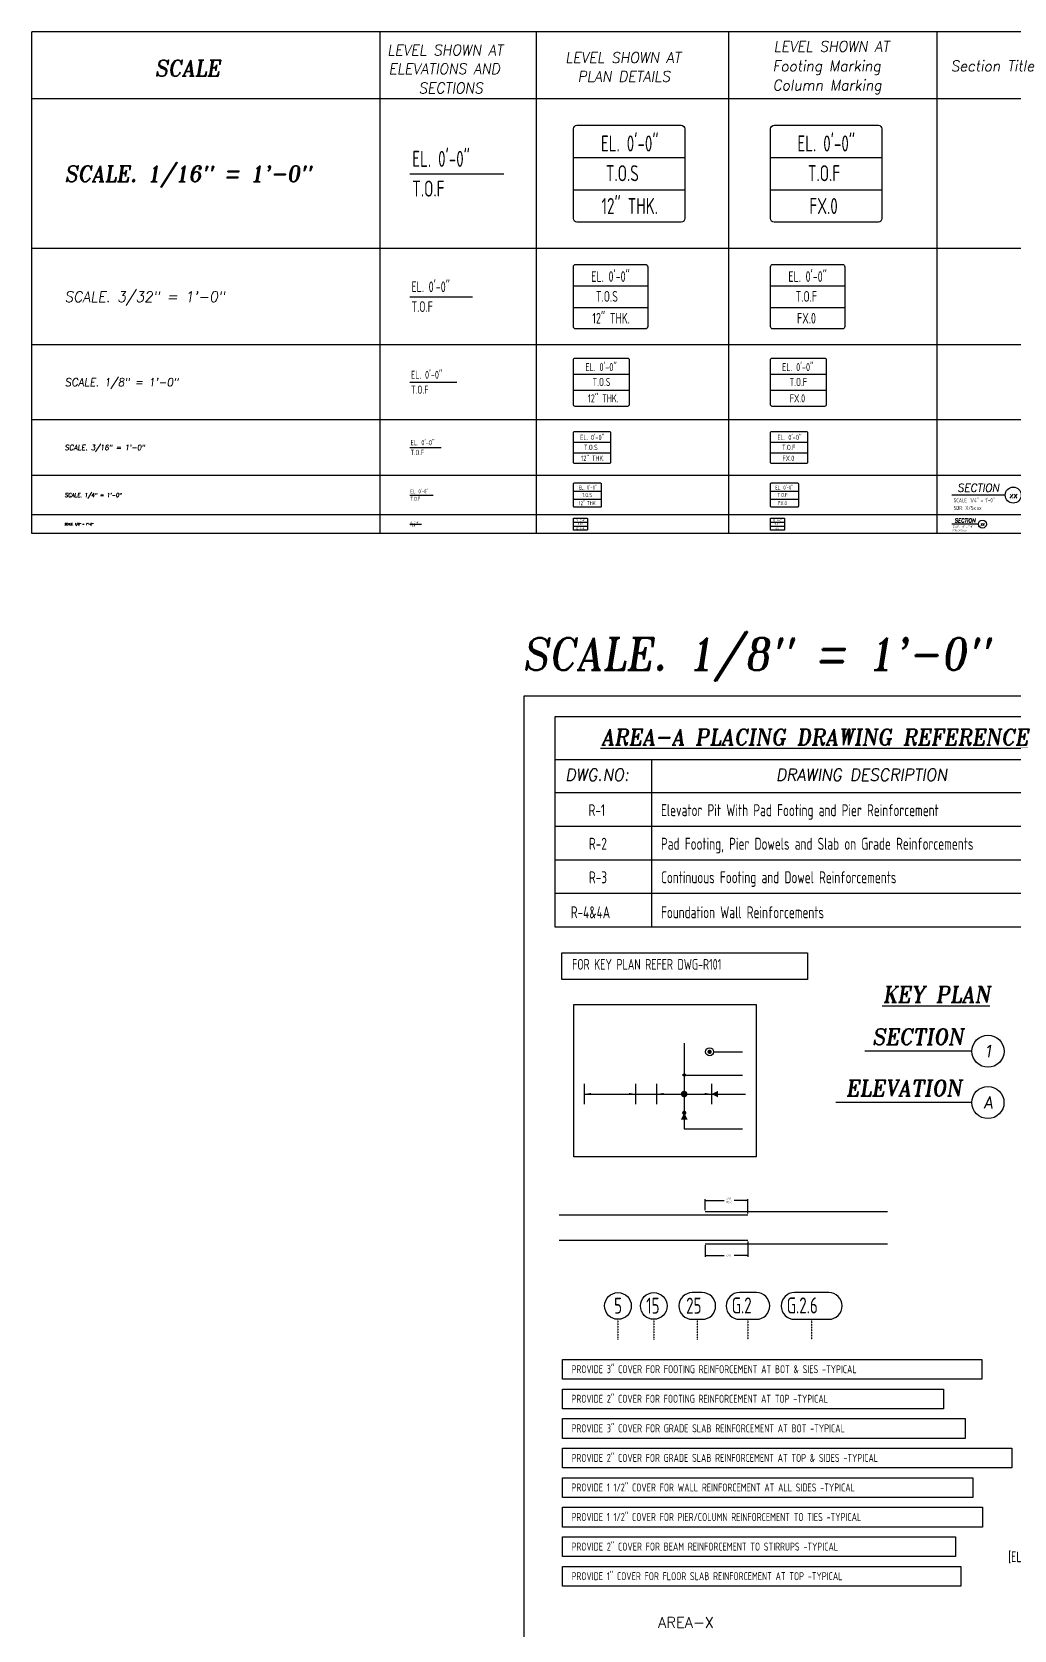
# Model space of a CAD drawing. Header units: inches. Extents: x -3675 to 25720, y -2273 to 5046.
# Drawn here: x -3675 to -2571, y -767 to 1030 of the extents above; entities that cross this region are included whole.
import ezdxf
from ezdxf.enums import TextEntityAlignment as Align

# ---------------------------------------------------------------- set-up
doc = ezdxf.new("R2010")
doc.units = ezdxf.units.IN
doc.header["$LTSCALE"] = 0.025
doc.header["$MEASUREMENT"] = 0
doc.linetypes.add('PHANTOM', pattern=[2.5, 1.25, -0.25, 0.25, -0.25, 0.25, -0.25])
doc.layers.get('0').update_dxf_attribs({"linetype": 'CONTINUOUS'})
doc.layers.get('Defpoints').update_dxf_attribs({"linetype": 'CONTINUOUS'})
for name, color, linetype in [('0-25TEXT', 7, 'CONTINUOUS'), ('0-35', 3, 'CONTINUOUS'), ('0-35TEXT', 3, 'CONTINUOUS'), ('0-50', 10, 'CONTINUOUS'), ('5', 4, 'CONTINUOUS'), ('DETAIL', 83, 'CONTINUOUS'), ('FOOTING MARK', 3, 'CONTINUOUS'), ('GRID', 8, 'PHANTOM'), ('INTERMEDIATERANGELAY', 7, 'CONTINUOUS'), ('RANGELAY', 7, 'CONTINUOUS'), ('TITLE_BORDER', 7, 'CONTINUOUS')]:
    doc.layers.add(name, color=color, linetype=linetype)
doc.styles.add('AR', font='ARCHQUIK.shx', dxfattribs={"width": 0.8})
doc.styles.add('ROMANT', font='romant')
doc.dimstyles.new('CADS_DIM_48', dxfattribs={"dimscale": 48, "dimtxt": 0.09375, "dimasz": 0.09375, "dimexe": 0.0625, "dimexo": 0.0625, "dimgap": 0.09375, "dimtad": 0, "dimtih": 1, "dimtoh": 1, "dimzin": 1, "dimdsep": 46, "dimlunit": 4, "dimtxsty": 'AR', "dimblk": 'CLOSED', "dimcen": 0.1875, "dimadec": 0, "dimazin": 0, "dimtfac": 1, "dimtofl": 0, "dimtmove": 0, "dimatfit": 1, "dimldrblk": 'DOTBLANK', "dimfxl": 1, "dimtzin": 0, "dimarcsym": 0})

# ---------------------------------------------------------------- blocks, each defined once
blk = doc.blocks.new('SECT1')
at = {"color": 7, "linetype": 'Continuous'}
blk.add_line((0.627, 0), (-0.627, 0), dxfattribs=at)
blk.add_circle((0.815, 0), 0.188, dxfattribs=at)
at = {"color": 7, "linetype": 'Continuous', "style": 'ROMANT', "oblique": 9, "width": 0.95}
blk.add_text('SECTION', height=0.1875, dxfattribs=at).set_placement((-0.006, 0.077), align=Align.CENTER)
blk.add_attdef('SECT1', text='', height=0.141, dxfattribs=at).set_placement((0.815, 0), align=Align.MIDDLE)
blk = doc.blocks.new('_Closed')
at = {"color": 0, "linetype": 'ByBlock', "lineweight": -2}
for p, q in [((-1, 0.17), (0, 0)), ((-1, 0.17), (-1, -0.17)), ((0, 0), (-1, -0.17)), ((0, 0), (-1, 0))]:
    blk.add_line(p, q, dxfattribs=at)
blk = doc.blocks.new('*D16')
at = {"layer": 'Defpoints', "color": 0, "transparency": 16777216}
for p in [(-2918.3, -332.9), (-2870.3, -328.9), (-2870.3, -346.1)]:
    blk.add_point(p, dxfattribs=at)
at = {"layer": 'DETAIL', "color": 0, "lineweight": -2, "transparency": 16777216}
for p, q in [((-2918.3, -334.4), (-2918.3, -347.6)), ((-2870.3, -330.4), (-2870.3, -347.6)), ((-2916.1, -346.1), (-2897, -346.1)), ((-2872.6, -346.1), (-2885.6, -346.1))]:
    blk.add_line(p, q, dxfattribs=at)
at = {"layer": 'DETAIL', "color": 0, "lineweight": -2, "transparency": 16777216, "xscale": 2.25, "yscale": 2.25, "zscale": 2.25, "rotation": 180}
blk.add_blockref('_Closed', (-2918.3, -346.1), dxfattribs=at)
at = {"layer": 'DETAIL', "color": 0, "lineweight": -2, "transparency": 16777216, "xscale": 2.25, "yscale": 2.25, "zscale": 2.25}
blk.add_blockref('_Closed', (-2870.3, -346.1), dxfattribs=at)
at = {"layer": 'DETAIL', "color": 0, "transparency": 16777216, "insert": (-2891.3, -346.1), "char_height": 2.25, "attachment_point": 5, "style": 'AR'}
blk.add_mtext('4\'-0"', dxfattribs=at)
blk = doc.blocks.new('_DotBlank')
at = {"layer": '0-35', "color": 0, "lineweight": -2}
blk.add_line((-0.5, 0), (-1, 0), dxfattribs=at)
blk.add_circle((0, 0), 0.5, dxfattribs=at)
blk = doc.blocks.new('*D17')
at = {"layer": 'Defpoints', "color": 0, "transparency": 16777216}
for p in [(-2870.3, -284.3), (-2918.3, -296.4), (-2870.3, -300.4)]:
    blk.add_point(p, dxfattribs=at)
at = {"layer": 'DETAIL', "color": 0, "lineweight": -2, "transparency": 16777216}
for p, q in [((-2918.3, -294.9), (-2918.3, -282.8)), ((-2916.1, -284.3), (-2897, -284.3)), ((-2872.6, -284.3), (-2885.6, -284.3)), ((-2870.3, -298.9), (-2870.3, -282.8))]:
    blk.add_line(p, q, dxfattribs=at)
at = {"layer": 'DETAIL', "color": 0, "lineweight": -2, "transparency": 16777216, "xscale": 2.25, "yscale": 2.25, "zscale": 2.25, "rotation": 180}
blk.add_blockref('_Closed', (-2918.3, -284.3), dxfattribs=at)
at = {"layer": 'DETAIL', "color": 0, "lineweight": -2, "transparency": 16777216, "xscale": 2.25, "yscale": 2.25, "zscale": 2.25}
blk.add_blockref('_Closed', (-2870.3, -284.3), dxfattribs=at)
at = {"layer": 'DETAIL', "color": 0, "transparency": 16777216, "insert": (-2891.3, -284.3), "char_height": 2.25, "attachment_point": 5, "style": 'AR'}
blk.add_mtext('4\'-0"\\P(Typ)', dxfattribs=at)
blk = doc.blocks.new('ELEV1')
at = {"color": 7, "linetype": 'Continuous'}
blk.add_line((0.883, 0), (-0.71, 0), dxfattribs=at)
blk.add_circle((1.071, 0), 0.188, dxfattribs=at)
at = {"color": 7, "linetype": 'Continuous', "style": 'ROMANT', "oblique": 9, "width": 0.95}
blk.add_text('ELEVATION', height=0.1875, dxfattribs=at).set_placement((0.085, 0.077), align=Align.CENTER)
blk.add_attdef('ELV1', text='', height=0.141, dxfattribs=at).set_placement((1.071, 0), align=Align.MIDDLE)
blk = doc.blocks.new('leadrblk')
blk.add_lwpolyline([(0, 0, 0, 1, 0), (1, 0, 1, 1, 0)], format="xyseb")
blk = doc.blocks.new('leadrdot')
at = {"const_width": 0.5}
blk.add_lwpolyline([(-0.25, 0, 1), (0.25, 0, 1)], format="xyb", close=True, dxfattribs=at)
blk = doc.blocks.new('rendmark')
at = {"color": 4}
blk.add_line((0, -3), (0, 3), dxfattribs=at)
blk = doc.blocks.new('rarrow')
at = {"color": 7}
blk.add_solid([(2, -0.33), (2, 0.33), (0, 0)], dxfattribs=at)

msp = doc.modelspace()

# ---------------------------------------------------------------- linework, layer by layer
at = {"color": 8}
for p, q in [((-3675.45686, 465.92747), (-3675.45686, 1029.94747)), ((-1210.26351, 1029.94747), (-3675.45686, 1029.94747)), ((-3283.62237, 465.92747), (-3283.62237, 1029.94747)), ((-3108.34336, 1029.94747), (-3108.34336, 465.92747)), ((-2891.99569, 1029.94747), (-2891.99569, 465.92747)), ((-2657.58832, 1029.94747), (-2657.58832, 465.92747)), ((-1210.26351, 954.81334), (-3675.45686, 954.81334)), ((-1210.26351, 786.29679), (-3675.45686, 786.29679)), ((-1210.26351, 678.21383), (-3675.45686, 678.21383)), ((-1210.26351, 593.95555), (-3675.45686, 593.95555)), ((-1210.26351, 531.31713), (-3675.45686, 531.31713)), ((-1210.26351, 486.9718), (-3675.45686, 486.9718)), ((-1210.26351, 465.92747), (-3675.45686, 465.92747))]:
    msp.add_line(p, q, dxfattribs=at)
at = {"color": 7, "linetype": 'Continuous'}
msp.add_lwpolyline([(-3079.35719, -5.57188), (-2803.24445, -5.57188), (-2803.24445, -35.47911), (-3079.35719, -35.47911)], close=True, dxfattribs=at)
at = {"layer": '0-25TEXT'}
for points in [[(-2908.76057, -116.92683), (-2876.30954, -116.92683)], [(-2941.8027, -143.05015), (-2876.30954, -143.05015)], [(-2911.12986, -164.40664), (-2872.90668, -164.40664)], [(-2941.8027, -185.54212), (-2941.8027, -203.70439), (-2876.30954, -203.70439)]]:
    msp.add_lwpolyline(points, dxfattribs=at)
at = {"layer": '0-25TEXT', "const_width": 3.69864}
msp.add_lwpolyline([(-2943.65202, -164.40664, 1), (-2939.95338, -164.40664, 1)], format="xyb", close=True, dxfattribs=at)
at = {"layer": '0-35'}
for points in [[(-2606.98277, -462.92292), (-2606.98277, -485.08912), (-3078.81815, -485.08912), (-3078.81815, -462.92292), (-2606.98277, -462.92292)], [(-2650.20254, -496.17223), (-2650.20254, -518.33843), (-3078.81815, -518.33843), (-3078.81815, -496.17223), (-2650.20254, -496.17223)], [(-2625.61157, -529.42154), (-2625.61157, -551.58774), (-3078.81815, -551.58774), (-3078.81815, -529.42154), (-2625.61157, -529.42154)], [(-2573.44043, -562.67084), (-2573.44043, -584.83705), (-3078.81815, -584.83705), (-3078.81815, -562.67084), (-2573.44043, -562.67084)], [(-2617.1155, -595.92015), (-2617.1155, -618.08636), (-3078.81815, -618.08636), (-3078.81815, -595.92015), (-2617.1155, -595.92015)], [(-2606.33945, -629.16946), (-2606.33945, -651.33567), (-3078.81815, -651.33567), (-3078.81815, -629.16946), (-2606.33945, -629.16946)], [(-2636.70326, -662.41877), (-2636.70326, -684.58498), (-3078.81815, -684.58498), (-3078.81815, -662.41877), (-2636.70326, -662.41877)], [(-2630.5218, -695.66808), (-2630.5218, -717.83429), (-3078.81815, -717.83429), (-3078.81815, -695.66808), (-2630.5218, -695.66808)]]:
    msp.add_lwpolyline(points, close=True, dxfattribs=at)
at = {"layer": '0-35', "color": 0, "lineweight": -2}
msp.add_circle((-2913.26057, -116.92683), 4.5, dxfattribs=at)
at = {"layer": '0-35TEXT'}
msp.add_lwpolyline([(-3121.78841, 283.49724), (-1026.37308, 283.49724), (-1026.37308, -2272.82815), (-3121.78841, -2272.82815)], close=True, dxfattribs=at)
at = {"layer": '0-50'}
for p, q in [((-3066.38866, 888.6934), (-2941.07074, 888.6934)), ((-3250.52054, 870.55507), (-3144.52528, 870.55507)), ((-3066.38866, 852.41674), (-2941.07074, 852.41674)), ((-3066.38866, 744.34753), (-2982.84338, 744.34753)), ((-3250.52054, 732.25531), (-3179.85704, 732.25531)), ((-3066.38866, 720.16309), (-2982.84338, 720.16309)), ((-3250.52054, 636.08469), (-3197.52291, 636.08469)), ((-3066.38866, 645.15385), (-3003.7297, 645.15385)), ((-3066.38866, 627.01552), (-3003.7297, 627.01552)), ((-3250.52054, 562.63634), (-3215.18879, 562.63634)), ((-3066.38866, 568.68245), (-3024.61602, 568.68245)), ((-3066.38866, 556.59023), (-3024.61602, 556.59023)), ((-3250.52054, 509.14447), (-3224.02172, 509.14447)), ((-3066.38866, 513.67905), (-3035.05918, 513.67905)), ((-3066.38866, 504.60988), (-3035.05918, 504.60988)), ((-3250.52054, 476.44963), (-3237.42162, 476.44963)), ((-3066.38866, 478.71693), (-3050.72392, 478.71693)), ((-3066.38866, 474.18234), (-3050.72392, 474.18234)), ((-2427.77482, 211.59569), (-3087.00302, 211.59569)), ((-2978.27947, 23.24691), (-2978.27947, 211.59569)), ((-2427.77482, 174.22453), (-3087.00302, 174.22453)), ((-2427.77482, 136.48012), (-3087.00302, 136.48012)), ((-2427.77482, 98.73572), (-3087.00302, 98.73572)), ((-2427.77482, 60.99132), (-3087.00302, 60.99132))]:
    msp.add_line(p, q, dxfattribs=at)
for points in [[(-3062.38866, 924.97005), (-2945.07074, 924.97005, -0.4142135624), (-2941.07074, 920.97005), (-2941.07074, 820.14008, -0.4142135624), (-2945.07074, 816.14008), (-3062.38866, 816.14008, -0.4142135624), (-3066.38866, 820.14008), (-3066.38866, 920.97005, -0.4142135624)], [(-3063.72199, 768.53197), (-2985.51004, 768.53197, -0.4142135624), (-2982.84338, 765.8653), (-2982.84338, 698.64532, -0.4142135624), (-2985.51004, 695.97865), (-3063.72199, 695.97865, -0.4142135624), (-3066.38866, 698.64532), (-3066.38866, 765.8653, -0.4142135624)], [(-3064.38866, 663.29218), (-3005.7297, 663.29218, -0.4142135624), (-3003.7297, 661.29218), (-3003.7297, 610.87719, -0.4142135624), (-3005.7297, 608.87719), (-3064.38866, 608.87719, -0.4142135624), (-3066.38866, 610.87719), (-3066.38866, 661.29218, -0.4142135624)], [(-3065.05532, 580.77467), (-3025.94935, 580.77467, -0.4142135624), (-3024.61602, 579.44133), (-3024.61602, 545.83134, -0.4142135624), (-3025.94935, 544.49801), (-3065.05532, 544.49801, -0.4142135624), (-3066.38866, 545.83134), (-3066.38866, 579.44133, -0.4142135624)], [(-3065.38866, 522.74821), (-3036.05918, 522.74821, -0.4142135624), (-3035.05918, 521.74821), (-3035.05918, 496.54072, -0.4142135624), (-3036.05918, 495.54072), (-3065.38866, 495.54072, -0.4142135624), (-3066.38866, 496.54072), (-3066.38866, 521.74821, -0.4142135624)], [(-3065.88866, 483.25151), (-3051.22392, 483.25151, -0.4142135624), (-3050.72392, 482.75151), (-3050.72392, 470.14776, -0.4142135624), (-3051.22392, 469.64776), (-3065.88866, 469.64776, -0.4142135624), (-3066.38866, 470.14776), (-3066.38866, 482.75151, -0.4142135624)], [(-2921.44598, -387.73623), (-2932.7869, -387.73623, 1), (-2932.7869, -417.73623), (-2921.44598, -417.73623, 1)], [(-2879.64013, -417.698), (-2860.63619, -417.698, 1), (-2860.63619, -387.698), (-2879.64013, -387.698, 1)], [(-2779.14893, -387.698), (-2817.74384, -387.698, 1), (-2817.74384, -417.698), (-2779.14893, -417.698, 1)]]:
    msp.add_lwpolyline(points, format="xyb", close=True, dxfattribs=at)
for points in [[(-3087.00302, 260.25998), (-2427.77482, 260.25998), (-2427.77482, 23.24691), (-3087.00302, 23.24691)], [(-3065.82541, -63.74847), (-2860.75669, -63.74847), (-2860.75669, -235.06451), (-3065.82541, -235.06451)]]:
    msp.add_lwpolyline(points, close=True, dxfattribs=at)
for centre in [(-3016.27986, -402.73623), (-2976.04858, -402.73623)]:
    msp.add_circle(centre, 15, dxfattribs=at)
at = {"layer": '5'}
msp.add_lwpolyline([(-2941.8027, -107.30808), (-2941.8027, -185.54212)], dxfattribs=at)
at = {"layer": '5', "const_width": 2.4}
for points in [[(-2914.46057, -116.92683, 1), (-2912.06057, -116.92683, 1)], [(-2943.0027, -185.54212, 1), (-2940.6027, -185.54212, 1)]]:
    msp.add_lwpolyline(points, format="xyb", close=True, dxfattribs=at)
at = {"layer": 'FOOTING MARK', "color": 1}
for p, q in [((-2844.6997, 888.6934), (-2719.38178, 888.6934)), ((-2844.6997, 852.41674), (-2719.38178, 852.41674)), ((-2844.6997, 744.34753), (-2761.15442, 744.34753)), ((-2844.6997, 720.16309), (-2761.15442, 720.16309)), ((-2844.6997, 645.15385), (-2782.04074, 645.15385)), ((-2844.6997, 627.01552), (-2782.04074, 627.01552)), ((-2844.6997, 568.68245), (-2802.92706, 568.68245)), ((-2844.6997, 556.59023), (-2802.92706, 556.59023)), ((-2844.6997, 513.67905), (-2813.37022, 513.67905)), ((-2844.6997, 504.60988), (-2813.37022, 504.60988)), ((-2844.6997, 478.71693), (-2829.03496, 478.71693)), ((-2844.6997, 474.18234), (-2829.03496, 474.18234))]:
    msp.add_line(p, q, dxfattribs=at)
for points in [[(-2840.6997, 924.97005), (-2723.38178, 924.97005, -0.4142135624), (-2719.38178, 920.97005), (-2719.38178, 820.14008, -0.4142135624), (-2723.38178, 816.14008), (-2840.6997, 816.14008, -0.4142135624), (-2844.6997, 820.14008), (-2844.6997, 920.97005, -0.4142135624)], [(-2842.03303, 768.53197), (-2763.82109, 768.53197, -0.4142135624), (-2761.15442, 765.8653), (-2761.15442, 698.64532, -0.4142135624), (-2763.82109, 695.97865), (-2842.03303, 695.97865, -0.4142135624), (-2844.6997, 698.64532), (-2844.6997, 765.8653, -0.4142135624)], [(-2842.6997, 663.29218), (-2784.04074, 663.29218, -0.4142135624), (-2782.04074, 661.29218), (-2782.04074, 610.87719, -0.4142135624), (-2784.04074, 608.87719), (-2842.6997, 608.87719, -0.4142135624), (-2844.6997, 610.87719), (-2844.6997, 661.29218, -0.4142135624)], [(-2843.36637, 580.77467), (-2804.26039, 580.77467, -0.4142135624), (-2802.92706, 579.44133), (-2802.92706, 545.83134, -0.4142135624), (-2804.26039, 544.49801), (-2843.36637, 544.49801, -0.4142135624), (-2844.6997, 545.83134), (-2844.6997, 579.44133, -0.4142135624)], [(-2843.6997, 522.74821), (-2814.37022, 522.74821, -0.4142135624), (-2813.37022, 521.74821), (-2813.37022, 496.54072, -0.4142135624), (-2814.37022, 495.54072), (-2843.6997, 495.54072, -0.4142135624), (-2844.6997, 496.54072), (-2844.6997, 521.74821, -0.4142135624)], [(-2844.1997, 483.25151), (-2829.53496, 483.25151, -0.4142135624), (-2829.03496, 482.75151), (-2829.03496, 470.14776, -0.4142135624), (-2829.53496, 469.64776), (-2844.1997, 469.64776, -0.4142135624), (-2844.6997, 470.14776), (-2844.6997, 482.75151, -0.4142135624)]]:
    msp.add_lwpolyline(points, format="xyb", close=True, dxfattribs=at)
at = {"layer": 'GRID', "lineweight": -3}
for points in [[(-3016.27986, -417.73623), (-3016.27986, -440.72414)], [(-2976.04858, -417.73623), (-2976.04858, -440.72414)], [(-2927.11644, -417.73623), (-2927.11644, -440.72414)], [(-2870.13816, -417.698), (-2870.13816, -440.68591)], [(-2798.44639, -417.698), (-2798.44639, -440.68591)]]:
    msp.add_lwpolyline(points, dxfattribs=at)
at = {"layer": 'INTERMEDIATERANGELAY'}
msp.add_line((-2996.47554, -164.40664), (-2972.47554, -164.40664), dxfattribs=at)
at = {"layer": 'RANGELAY'}
for p, q in [((-3054.08855, -164.40664), (-2996.47554, -164.40664)), ((-2972.47554, -164.40664), (-2911.12986, -164.40664))]:
    msp.add_line(p, q, dxfattribs=at)
at = {"layer": 'TITLE_BORDER', "color": 4}
for p, q in [((-3082.31163, -300.42149), (-2870.34154, -300.42149)), ((-2918.34154, -296.42149), (-2713.00557, -296.42149)), ((-3082.31163, -328.90934), (-2870.34154, -328.90934)), ((-2918.34154, -332.90934), (-2713.00557, -332.90934))]:
    msp.add_line(p, q, dxfattribs=at)

# ---------------------------------------------------------------- block references
at = {"layer": '0-25TEXT'}
for name, p, xscale, yscale, zscale, values in [('SECT1', (-2610.7943, 509.14447), 48, 48, 48, {'SECT1': 'xx'}), ('SECT1', (-2625.84294, 476.44963), 24, 24, 24, {'SECT1': 'xx'}), ('SECT1', (-2678.33067, -116.28619), 96, 96, 96, {'SECT1': '1'}), ('ELEV1', (-2702.94976, -174.01104), 96, 96, 96, {'ELV1': 'A'})]:
    msp.add_blockref(name, p, dxfattribs=dict(at, xscale=xscale, yscale=yscale, zscale=zscale)).add_auto_attribs(values)
at = {"layer": '0-25TEXT', "xscale": 7.498582677165353, "yscale": 3.000944881889763, "zscale": 2}
for name, p in [('leadrdot', (-2941.8027, -143.05015)), ('leadrblk', (-2911.12986, -164.40664))]:
    msp.add_blockref(name, p, dxfattribs=at)
at = {"layer": '0-25TEXT', "xscale": 7.498582677165353, "yscale": 3.000944881889763, "zscale": 2, "rotation": 270.0000046057035}
msp.add_blockref('leadrblk', (-2941.8027, -185.54212), dxfattribs=at)
at = {"layer": 'RANGELAY', "xscale": 3.779527559055119, "yscale": 3.779527559055119}
for name, p, rotation in [('rendmark', (-3054.08855, -164.40664), 3.192679130499573e-08), ('rendmark', (-2996.47554, -164.40664), 179.9999969614578), ('rendmark', (-2972.47554, -164.40664), 3.192679247894604e-08), ('rendmark', (-2911.12986, -164.40664), 179.9999969614578), ('rarrow', (-3054.08855, -164.40664), 3.192679130499573e-08), ('rarrow', (-2996.47554, -164.40664), 179.9999969614578), ('rarrow', (-2972.47554, -164.40664), 3.192679247894604e-08), ('rarrow', (-2911.12986, -164.40664), 179.9999969614578)]:
    msp.add_blockref(name, p, dxfattribs=dict(at, rotation=rotation))

# ---------------------------------------------------------------- texts
at = {"color": 7, "linetype": 'Continuous', "style": 'ROMANT', "oblique": 9, "width": 0.95}
for s, height, p in [('LEVEL SHOWN AT', 12, (-3275.6822, 1003.60802)), ('LEVEL SHOWN AT', 12, (-3075.57947, 995.10721)), ('LEVEL SHOWN AT', 12, (-2841.1721, 1007.74487)), ('SCALE', 18, (-3537.11272, 980.26932)), ('ELEVATIONS AND', 12, (-3274.06662, 982.5044)), ('Footing Marking', 12, (-2842.17569, 985.70511)), ('Section Title', 12, (-2641.89509, 985.70511)), ('SECTIONS', 12, (-3240.42245, 960.92846)), ('PLAN DETAILS', 12, (-3061.58674, 974.00359)), ('Column Marking', 12, (-2842.17569, 964.17426)), ('SCALE. 1/16" = 1\'-0"', 18, (-3638.62493, 861.55507)), ('SCALE. 3/32" = 1\'-0"', 12, (-3638.62493, 726.25531)), ('SCALE. 1/8" = 1\'-0"', 9, (-3638.62493, 631.58469)), ('SCALE. 3/16" = 1\'-0"', 6, (-3638.62493, 559.63634)), ('SCALE. 1/4" = 1\'-0"', 4.5, (-3638.62493, 506.89447)), ('SCALE. 1/2" = 1\'-0"', 2.25, (-3638.62493, 475.32463)), ('SCALE. 1/8" = 1\'-0"', 36, (-3123.85414, 312.4316)), ('%%UAREA-A PLACING DRAWING REFERENCE', 18, (-3035.35012, 228.00194)), ('DWG.NO:', 13.5, (-3075.46617, 187.91156)), ('DRAWING DESCRIPTION', 13.5, (-2838.51953, 187.91156))]:
    msp.add_text(s, height=height, dxfattribs=at).set_placement(p)
msp.add_text('%%UKEY PLAN', height=18, dxfattribs=at).set_placement((-2658.00792, -61.44225), align=Align.CENTER)
at = {"color": 7, "linetype": 'Continuous', "style": 'ROMANT'}
msp.add_text('AREA-X', height=12, dxfattribs=at).set_placement((-2939.6794, -764.57179), align=Align.CENTER)
at = {"layer": '0-35', "style": 'AR', "width": 0.8}
for s, p in [('R-1', (-3049.34492, 148.06137)), ('Elevator Pit With Pad Footing and Pier Reinforcement', (-2967.87781, 148.06137)), ('R-2', (-3048.93305, 110.31697)), ('Pad Footing, Pier Dowels and Slab on Grade Reinforcements', (-2967.87781, 110.31697)), ('R-3', (-3048.93305, 72.57256)), ('Continuous Footing and Dowel Reinforcements', (-2967.87781, 72.57256)), ('R-4&4A', (-3069.37387, 33.22418)), ('Foundation Wall Reinforcements', (-2967.87781, 33.22418))]:
    msp.add_text(s, height=13.5, dxfattribs=at).set_placement(p)
at = {"layer": '0-35TEXT', "style": 'AR', "width": 0.8}
for s, height, p in [('EL. 0\'-0"', 17.99955, (-3003.05234, 895.52911)), ('T.O.S', 17.99955, (-3011.36375, 862.0999)), ('12" THK.', 17.99955, (-3003.04683, 825.20636)), ('EL. 0\'-0"', 11.9997, (-3024.69752, 748.90467)), ('T.O.S', 11.9997, (-3028.73436, 726.61853)), ('12" THK.', 11.9997, (-3024.01634, 702.02284)), ('EL. 0\'-0"', 8.999775, (-3035.27317, 648.57171)), ('T.O.S', 8.999775, (-3034.82854, 631.8571)), ('12" THK.', 8.999775, (-3032.94239, 613.41033)), ('EL. 0\'-0"', 5.99985, (-3045.27015, 570.96102)), ('T.O.S', 5.99985, (-3046.82137, 559.81795)), ('12" THK.', 5.99985, (-3044.61364, 547.5201)), ('EL. 0\'-0"', 4.499887, (-3050.11457, 515.38798)), ('T.O.S', 4.499887, (-3051.29915, 507.03067)), ('12" THK.', 4.499887, (-3050.29726, 497.80729)), ('12" THK.', 2.249944, (-3058.51708, 470.78105)), ('EL. 0\'-0"', 2.249944, (-3058.42783, 479.57139)), ('T.O.S', 2.249944, (-3058.53848, 475.39274))]:
    msp.add_text(s, height=height, dxfattribs=at).set_placement(p, align=Align.CENTER)
for s, height, p in [('EL. 0\'-0"', 17.99955, (-3247.7178, 878.23385)), ('T.O.F', 17.99955, (-3247.7178, 844.80464)), ('EL. 0\'-0"', 11.9997, (-3248.65205, 737.3745)), ('T.O.F', 11.9997, (-3248.65205, 715.08836)), ('EL. 0\'-0"', 8.999775, (-3249.11917, 639.92408)), ('T.O.F', 8.999775, (-3249.11917, 623.20947)), ('T.O.F', 5.99985, (-3249.58629, 554.05286)), ('EL. 0\'-0"', 5.99985, (-3249.58629, 565.19594)), ('T.O.F', 4.499887, (-3249.81985, 502.70686)), ('EL. 0\'-0"', 4.499887, (-3249.81985, 511.06416)), ('SCALE. 1/4" = 1\'-0"', 4.4998875, (-2638.61106, 501.06362)), ('SDR: X/Sx.xx', 4.4998875, (-2638.80465, 492.51269)), ('T.O.F', 2.249944, (-3250.1702, 473.23083)), ('EL. 0\'-0"', 2.249944, (-3250.1702, 477.40948)), ('SDR: X/Sx.xx', 2.2499437, (-2639.84812, 468.2628)), ('SCALE. 1/2" = 1\'-0"', 2.2499437, (-2639.75132, 472.47087)), ('PROVIDE 3" COVER FOR FOOTING REINFORCEMENT AT BOT & SIES -TYPICAL', 9, (-3068.51267, -478.34254)), ('PROVIDE 2" COVER FOR FOOTING REINFORCEMENT AT TOP -TYPICAL', 9, (-3068.51267, -511.59185)), ('PROVIDE 3" COVER FOR GRADE SLAB REINFORCEMENT AT BOT -TYPICAL', 9, (-3068.51267, -544.84116)), ('PROVIDE 2" COVER FOR GRADE SLAB REINFORCEMENT AT TOP & SIDES -TYPICAL', 9, (-3068.51267, -578.09047)), ('PROVIDE 1 1/2" COVER FOR WALL REINFORCEMENT AT ALL SIDES -TYPICAL', 9, (-3068.51267, -611.33978)), ('PROVIDE 1 1/2" COVER FOR PIER/COLUMN REINFORCEMENT TO TIES -TYPICAL', 9, (-3068.51267, -644.58909)), ('PROVIDE 2" COVER FOR BEAM REINFORCEMENT TO STIRRUPS -TYPICAL', 9, (-3068.51267, -677.8384)), ('[EL. X\'-XX"]', 12, (-2577.20303, -690.84489)), ('PROVIDE 1" COVER FOR FLOOR SLAB REINFORCEMENT AT TOP -TYPICAL', 9, (-3068.51267, -711.08771))]:
    msp.add_text(s, height=height, dxfattribs=at).set_placement(p)
at = {"layer": '0-50', "style": 'AR', "width": 0.8}
for s, height, p in [('FOR KEY PLAN REFER DWG-R101', 12, (-3067.88101, -24.55691)), ('5', 18, (-3020.63969, -411.38484)), ('15', 18, (-2984.58829, -411.38484)), ('25', 18, (-2939.64235, -411.38484)), ('G.2', 18, (-2888.31078, -411.13386)), ('G.2.6', 18, (-2826.41449, -411.13386))]:
    msp.add_text(s, height=height, dxfattribs=at).set_placement(p)
at = {"layer": 'FOOTING MARK', "style": 'AR', "width": 0.8}
for s, height, p in [('EL. 0\'-0"', 17.99955, (-2782.03433, 895.52911)), ('T.O.F', 17.99955, (-2784.55525, 862.0999)), ('FX.0', 17.99955, (-2785.0023, 825.20636)), ('EL. 0\'-0"', 11.9997, (-2803.00857, 748.90467)), ('T.O.F', 11.9997, (-2804.4383, 726.61853)), ('FX.0', 11.9997, (-2804.26391, 702.02284)), ('EL. 0\'-0"', 8.999775, (-2814.05874, 648.57171)), ('T.O.F', 8.999775, (-2813.44215, 631.8571)), ('FX.0', 8.999775, (-2814.40681, 613.41033)), ('EL. 0\'-0"', 5.99985, (-2823.28731, 570.96102)), ('T.O.F', 5.99985, (-2824.2466, 559.81795)), ('FX.0', 5.99985, (-2824.60231, 547.5201)), ('EL. 0\'-0"', 4.499887, (-2829.24736, 515.38798)), ('T.O.F', 4.499887, (-2831.20009, 507.03067)), ('FX.0', 4.499887, (-2831.29824, 497.80729)), ('EL. 0\'-0"', 2.249944, (-2836.55958, 479.57139)), ('T.O.F', 2.249944, (-2837.34999, 475.39274)), ('FX.0', 2.249944, (-2837.44639, 470.78105))]:
    msp.add_text(s, height=height, dxfattribs=at).set_placement(p, align=Align.CENTER)

# ---------------------------------------------------------------- dimensions: what is measured, and where the dimension line sits
at = {"layer": 'DETAIL'}
dim = msp.add_linear_dim(base=(-2870.34154, -284.32717), p1=(-2918.34154, -296.42149), p2=(-2870.34154, -300.42149), text='<>\\P(Typ)', dimstyle='CADS_DIM_48', override={"dimscale": 24}, dxfattribs=at)
dim.commit()
dim.dimension.update_dxf_attribs({"geometry": '*D17', "text_midpoint": (-2891.31111, -284.32717), "dimtype": 160})
dim = msp.add_linear_dim(base=(-2870.34154, -346.08047), p1=(-2918.34154, -332.90934), p2=(-2870.34154, -328.90934), dimstyle='CADS_DIM_48', override={"dimscale": 24}, dxfattribs=at)
dim.commit()
dim.dimension.update_dxf_attribs({"geometry": '*D16', "text_midpoint": (-2891.31111, -346.08047), "dimtype": 160})

doc.saveas('drawing.dxf')
